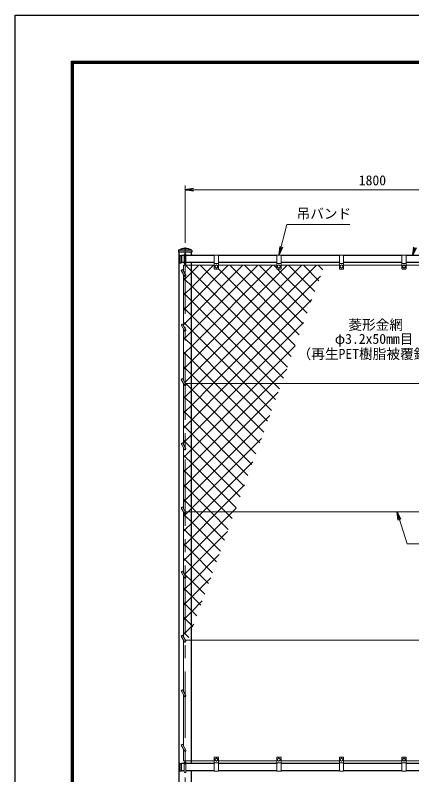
# Model space of a CAD drawing. Units: millimetres, scale not verified. Extents: x -4200 to 4200, y -2970 to 2970.
# Drawn here: x -4200 to -2297, y -671 to 2970 of the extents above; entities that cross this region are included whole.
import ezdxf
from ezdxf.enums import TextEntityAlignment as Align

# ---------------------------------------------------------------- set-up
doc = ezdxf.new("R2010")
doc.units = ezdxf.units.MM
doc.header["$LTSCALE"] = 10
doc.linetypes.add('USER1', pattern=[50.8, 31.75, -6.35, 6.35, -6.35])
for name, color, linetype, lineweight in [('0-0_D-STR1', 1, 'Continuous', 25), ('0-1_D-STR3', 3, 'Continuous', 13), ('0-2_D-BMK', 2, 'USER1', 13), ('0-3_D-STR2', 7, 'Continuous', 13), ('0-4_D-STR-DIM', 7, 'Continuous', 13), ('0-5_0', 7, 'Continuous', 25), ('0-A_D-STR-TXT', 7, 'Continuous', 13), ('0-C_D-TTL', 7, 'Continuous', 25)]:
    doc.layers.add(name, color=color, linetype=linetype, lineweight=lineweight)
doc.styles.add('ＭＳ ゴシック', font='')
doc.styles.get('ＭＳ ゴシック').set_extended_font_data('MS Gothic')

# ---------------------------------------------------------------- blocks, each defined once
blk = doc.blocks.new('_Open')
at = {"layer": '0-5_0'}
blk.add_line((-10, 1.667), (0, 0), dxfattribs=at)
blk.add_lwpolyline([(-10, -1.667), (0, 0), (-10, 0)], dxfattribs=at)

msp = doc.modelspace()

# ---------------------------------------------------------------- linework, layer by layer
at = {"layer": '0-0_D-STR1'}
for p, q in [((-3417.07, 1842.24), (-3417.07, 1834.19)), ((-3352.87, 1834.19), (-3417.07, 1834.19)), ((-3353.21, 1843.19), (-3416.74, 1843.19)), ((-3354.72, 1818.19), (-3354.72, 1834.19)), ((-3352.87, 1842.24), (-3352.87, 1834.19)), ((-3410.31, 1818.69), (-3401.97, 1818.69)), ((-3409.97, 1818.69), (-3409.97, 1783.69)), ((-3401.97, 1818.69), (-3401.97, 1783.69)), ((-3388.97, 1818.19), (-3401.97, 1818.19)), ((-3244.97, 1818.19), (-3380.97, 1818.19)), ((-2944.97, 1818.19), (-3224.97, 1818.19)), ((-2644.97, 1818.19), (-2924.97, 1818.19)), ((-2344.97, 1818.19), (-2624.97, 1818.19)), ((-2044.97, 1818.19), (-2324.97, 1818.19)), ((-3410.31, 1783.69), (-3401.97, 1783.69)), ((-3388.97, 1784.19), (-3401.97, 1784.19)), ((-3244.97, 1784.19), (-3380.97, 1784.19)), ((-3354.72, -617.81), (-3354.72, 1784.19)), ((-2944.97, 1784.19), (-3224.97, 1784.19)), ((-2644.97, 1784.19), (-2924.97, 1784.19)), ((-2344.97, 1784.19), (-2624.97, 1784.19)), ((-2044.97, 1784.19), (-2324.97, 1784.19)), ((-3410.31, -617.31), (-3401.97, -617.31)), ((-3409.97, -652.31), (-3409.97, -617.31)), ((-3401.97, -652.31), (-3401.97, -617.31)), ((-3388.97, -617.81), (-3401.97, -617.81)), ((-3244.97, -617.81), (-3380.97, -617.81)), ((-2944.97, -617.81), (-3224.97, -617.81)), ((-2644.97, -617.81), (-2924.97, -617.81)), ((-2344.97, -617.81), (-2624.97, -617.81)), ((-2044.97, -617.81), (-2324.97, -617.81)), ((-3410.31, -652.31), (-3401.97, -652.31)), ((-3388.97, -651.81), (-3401.97, -651.81)), ((-3244.97, -651.81), (-3380.97, -651.81)), ((-2944.97, -651.81), (-3224.97, -651.81)), ((-2644.97, -651.81), (-2924.97, -651.81)), ((-2344.97, -651.81), (-2624.97, -651.81)), ((-2044.97, -651.81), (-2324.97, -651.81))]:
    msp.add_line(p, q, dxfattribs=at)
msp.add_lwpolyline([(-3415.22, 1834.19), (-3415.22, -986.81), (-3354.72, -986.81), (-3354.72, -651.81)], dxfattribs=at)
for centre, radius, start, end in [((-3415.57, 1842.24), 1.5, 120.85073, 180), ((-3384.97, 1791.02), 61.17, 59.14927, 120.85073), ((-3354.37, 1842.24), 1.5, 0, 59.14927), ((-3379.75, 1801.19), 35.72, 151.52136, 208.47864), ((-3410.31, 1817.69), 1, 90, 147.70173), ((-3410.31, 1784.69), 1, 212.29827, 270), ((-3379.75, -634.81), 35.72, 151.52136, 208.47864), ((-3410.31, -618.31), 1, 90, 147.70173), ((-3410.31, -651.31), 1, 212.29827, 270)]:
    msp.add_arc(centre, radius, start, end, dxfattribs=at)
at = {"layer": '0-1_D-STR3'}
for p, q in [((-3388.97, 1779.19), (-3388.97, 1823.19)), ((-3380.97, 1779.19), (-3380.97, 1823.19)), ((-3244.97, 1820.19), (-3244.97, 1755.19)), ((-3224.97, 1820.19), (-3244.97, 1820.19)), ((-3224.97, 1820.19), (-3224.97, 1755.19)), ((-2944.97, 1820.19), (-2944.97, 1755.19)), ((-2924.97, 1820.19), (-2944.97, 1820.19)), ((-2924.97, 1820.19), (-2924.97, 1755.19)), ((-2644.97, 1820.19), (-2644.97, 1755.19)), ((-2624.97, 1820.19), (-2644.97, 1820.19)), ((-2624.97, 1820.19), (-2624.97, 1755.19)), ((-2344.97, 1820.19), (-2344.97, 1755.19)), ((-2324.97, 1820.19), (-2344.97, 1820.19)), ((-2324.97, 1820.19), (-2324.97, 1755.19)), ((-3404.37, 1746.78), (-3397.44, 1750.78)), ((-3397.44, 1750.78), (-3381.51, 1723.19)), ((-3392.97, 1743.04), (-3392.97, 1771.19)), ((-3392.97, 1771.19), (-3244.97, 1771.19)), ((-3224.97, 1780.19), (-3244.97, 1780.19)), ((-3226.97, 1753.19), (-3242.97, 1753.19)), ((-3241.47, 1768.93), (-3234.97, 1772.69)), ((-3241.47, 1768.93), (-3241.47, 1761.45)), ((-3234.97, 1772.69), (-3228.47, 1768.93)), ((-3228.47, 1768.93), (-3228.47, 1761.45)), ((-3224.97, 1771.19), (-2944.97, 1771.19)), ((-2924.97, 1780.19), (-2944.97, 1780.19)), ((-2926.97, 1753.19), (-2942.97, 1753.19)), ((-2941.47, 1768.93), (-2934.97, 1772.69)), ((-2941.47, 1768.93), (-2941.47, 1761.45)), ((-2934.97, 1772.69), (-2928.47, 1768.93)), ((-2928.47, 1768.93), (-2928.47, 1761.45)), ((-2924.97, 1771.19), (-2644.97, 1771.19)), ((-2624.97, 1780.19), (-2644.97, 1780.19)), ((-2626.97, 1753.19), (-2642.97, 1753.19)), ((-2641.47, 1768.93), (-2634.97, 1772.69)), ((-2641.47, 1768.93), (-2641.47, 1761.45)), ((-2634.97, 1772.69), (-2628.47, 1768.93)), ((-2628.47, 1768.93), (-2628.47, 1761.45)), ((-2624.97, 1771.19), (-2344.97, 1771.19)), ((-2324.97, 1780.19), (-2344.97, 1780.19)), ((-2326.97, 1753.19), (-2342.97, 1753.19)), ((-2341.47, 1768.93), (-2334.97, 1772.69)), ((-2341.47, 1768.93), (-2341.47, 1761.45)), ((-2334.97, 1772.69), (-2328.47, 1768.93)), ((-2328.47, 1768.93), (-2328.47, 1761.45)), ((-2324.97, 1771.19), (-2044.97, 1771.19)), ((-3404.37, 1746.78), (-3388.44, 1719.19)), ((-3392.97, 1481.54), (-3392.97, 1727.04)), ((-3404.37, 1485.28), (-3397.44, 1489.28)), ((-3404.37, 1485.28), (-3388.44, 1457.69)), ((-3397.44, 1489.28), (-3381.51, 1461.69)), ((-3392.97, 1220.04), (-3392.97, 1465.54)), ((-3404.37, 1223.78), (-3397.44, 1227.78)), ((-3404.37, 1223.78), (-3388.44, 1196.19)), ((-3397.44, 1227.78), (-3381.51, 1200.19)), ((-3392.97, 912.54), (-3392.97, 1204.04)), ((-1593.06, 1204.19), (-3383.82, 1204.19)), ((-3404.37, 916.28), (-3397.44, 920.28)), ((-3404.37, 916.28), (-3388.44, 888.69)), ((-3397.44, 920.28), (-3381.51, 892.69)), ((-3392.97, 605.04), (-3392.97, 896.54)), ((-3404.37, 608.78), (-3397.44, 612.78)), ((-3404.37, 608.78), (-3388.44, 581.19)), ((-3397.44, 612.78), (-3381.51, 585.19)), ((-3392.97, 297.54), (-3392.97, 589.04)), ((-1593.06, 589.19), (-3383.82, 589.19)), ((-3404.37, 301.28), (-3397.44, 305.28)), ((-3404.37, 301.28), (-3388.44, 273.69)), ((-3397.44, 305.28), (-3381.51, 277.69)), ((-3392.97, -9.96), (-3392.97, 281.54)), ((-3404.37, -6.22), (-3397.44, -2.22)), ((-3404.37, -6.22), (-3388.44, -33.81)), ((-3397.44, -2.22), (-3381.51, -29.81)), ((-3392.97, -271.46), (-3392.97, -25.96)), ((-1593.06, -25.81), (-3383.82, -25.81)), ((-3404.37, -267.72), (-3397.44, -263.72)), ((-3404.37, -267.72), (-3388.44, -295.31)), ((-3397.44, -263.72), (-3381.51, -291.31)), ((-3392.97, -532.96), (-3392.97, -287.46)), ((-3404.37, -529.22), (-3397.44, -525.22)), ((-3404.37, -529.22), (-3388.44, -556.81)), ((-3397.44, -525.22), (-3381.51, -552.81)), ((-3392.97, -604.81), (-3392.97, -548.96)), ((-3392.97, -604.81), (-3244.97, -604.81)), ((-3388.97, -656.81), (-3388.97, -612.81)), ((-3380.97, -656.81), (-3380.97, -612.81)), ((-3244.97, -653.81), (-3244.97, -588.81)), ((-3224.97, -613.81), (-3244.97, -613.81)), ((-3226.97, -586.81), (-3242.97, -586.81)), ((-3241.47, -602.55), (-3241.47, -595.07)), ((-3241.47, -602.55), (-3234.97, -606.31)), ((-3234.97, -606.31), (-3228.47, -602.55)), ((-3228.47, -602.55), (-3228.47, -595.07)), ((-3224.97, -653.81), (-3224.97, -588.81)), ((-3224.97, -604.81), (-2944.97, -604.81)), ((-2944.97, -653.81), (-2944.97, -588.81)), ((-2924.97, -613.81), (-2944.97, -613.81)), ((-2926.97, -586.81), (-2942.97, -586.81)), ((-2941.47, -602.55), (-2941.47, -595.07)), ((-2941.47, -602.55), (-2934.97, -606.31)), ((-2934.97, -606.31), (-2928.47, -602.55)), ((-2928.47, -602.55), (-2928.47, -595.07)), ((-2924.97, -653.81), (-2924.97, -588.81)), ((-2924.97, -604.81), (-2644.97, -604.81)), ((-2644.97, -653.81), (-2644.97, -588.81)), ((-2624.97, -613.81), (-2644.97, -613.81)), ((-2626.97, -586.81), (-2642.97, -586.81)), ((-2641.47, -602.55), (-2641.47, -595.07)), ((-2641.47, -602.55), (-2634.97, -606.31)), ((-2634.97, -606.31), (-2628.47, -602.55)), ((-2628.47, -602.55), (-2628.47, -595.07)), ((-2624.97, -653.81), (-2624.97, -588.81)), ((-2624.97, -604.81), (-2344.97, -604.81)), ((-2344.97, -653.81), (-2344.97, -588.81)), ((-2324.97, -613.81), (-2344.97, -613.81)), ((-2326.97, -586.81), (-2342.97, -586.81)), ((-2341.47, -602.55), (-2341.47, -595.07)), ((-2341.47, -602.55), (-2334.97, -606.31)), ((-2334.97, -606.31), (-2328.47, -602.55)), ((-2328.47, -602.55), (-2328.47, -595.07)), ((-2324.97, -653.81), (-2324.97, -588.81)), ((-2324.97, -604.81), (-2044.97, -604.81)), ((-3224.97, -653.81), (-3244.97, -653.81)), ((-2924.97, -653.81), (-2944.97, -653.81)), ((-2624.97, -653.81), (-2644.97, -653.81)), ((-2324.97, -653.81), (-2344.97, -653.81))]:
    msp.add_line(p, q, dxfattribs=at)
for points in [[(-3241.47, 1761.45), (-3234.97, 1757.69), (-3228.47, 1761.45)], [(-2941.47, 1761.45), (-2934.97, 1757.69), (-2928.47, 1761.45)], [(-2641.47, 1761.45), (-2634.97, 1757.69), (-2628.47, 1761.45)], [(-2341.47, 1761.45), (-2334.97, 1757.69), (-2328.47, 1761.45)], [(-3241.47, -595.07), (-3234.97, -591.31), (-3228.47, -595.07)], [(-2941.47, -595.07), (-2934.97, -591.31), (-2928.47, -595.07)], [(-2641.47, -595.07), (-2634.97, -591.31), (-2628.47, -595.07)], [(-2341.47, -595.07), (-2334.97, -591.31), (-2328.47, -595.07)]]:
    msp.add_lwpolyline(points, dxfattribs=at)
for centre in [(-3234.97, 1765.19), (-2934.97, 1765.19), (-2634.97, 1765.19), (-2334.97, 1765.19), (-3234.97, -598.81), (-2934.97, -598.81), (-2634.97, -598.81), (-2334.97, -598.81)]:
    msp.add_circle(centre, 6.49, dxfattribs=at)
for centre, radius, start, end in [((-3384.97, 1823.19), 4, 0, 180), ((-3384.97, 1779.19), 4, 180, 0), ((-3242.97, 1755.19), 2, 180, 270), ((-3226.97, 1755.19), 2, 270, 0), ((-2942.97, 1755.19), 2, 180, 270), ((-2926.97, 1755.19), 2, 270, 0), ((-2642.97, 1755.19), 2, 180, 270), ((-2626.97, 1755.19), 2, 270, 0), ((-2342.97, 1755.19), 2, 180, 270), ((-2326.97, 1755.19), 2, 270, 0), ((-3384.97, 1721.19), 4, 210, 30), ((-3384.97, 1459.69), 4, 210, 30), ((-3384.97, 1198.19), 4, 210, 30), ((-3384.97, 890.69), 4, 210, 30), ((-3384.97, 583.19), 4, 210, 30), ((-3384.97, 275.69), 4, 210, 30), ((-3384.97, -31.81), 4, 210, 30), ((-3384.97, -293.31), 4, 210, 30), ((-3384.97, -554.81), 4, 210, 30), ((-3384.97, -612.81), 4, 0, 180), ((-3242.97, -588.81), 2, 90, 180), ((-3226.97, -588.81), 2, 0, 90), ((-2942.97, -588.81), 2, 90, 180), ((-2926.97, -588.81), 2, 0, 90), ((-2642.97, -588.81), 2, 90, 180), ((-2626.97, -588.81), 2, 0, 90), ((-2342.97, -588.81), 2, 90, 180), ((-2326.97, -588.81), 2, 0, 90), ((-3384.97, -656.81), 4, 180, 0)]:
    msp.add_arc(centre, radius, start, end, dxfattribs=at)
at = {"layer": '0-2_D-BMK'}
msp.add_line((-3384.97, -1001.81), (-3384.97, 1858.19), dxfattribs=at)
at = {"layer": '0-3_D-STR2'}
for p, q in [((-3392.97, 1768.62), (-3390.4, 1771.19)), ((-3354.72, 1736.15), (-3319.69, 1771.19)), ((-3354.72, 1665.44), (-3248.98, 1771.19)), ((-3354.72, 1594.73), (-3178.27, 1771.19)), ((-3354.72, 1524.02), (-3107.56, 1771.19)), ((-3354.72, 1453.31), (-3036.85, 1771.19)), ((-3354.72, 1382.6), (-2966.14, 1771.19)), ((-2875.72, 1334.37), (-3312.54, 1771.19)), ((-2856.85, 1386.21), (-3225.11, 1754.47)), ((-2837.98, 1438.05), (-3171.12, 1771.19)), ((-2819.11, 1489.89), (-3100.41, 1771.19)), ((-2800.25, 1541.73), (-3029.7, 1771.19)), ((-2944.97, 1757.17), (-2958.99, 1771.19)), ((-2781.38, 1593.58), (-2940.99, 1753.19)), ((-2762.51, 1645.42), (-2888.28, 1771.19)), ((-2743.64, 1697.26), (-2817.57, 1771.19)), ((-2724.77, 1749.1), (-2746.86, 1771.19)), ((-3384.97, 1705.9), (-3354.72, 1736.15)), ((-3250.3, 1204.19), (-2735.87, 1718.62)), ((-3392.97, 1697.9), (-3384.97, 1705.9)), ((-3384.97, 1631.49), (-3392.97, 1639.49)), ((-3384.97, 1635.19), (-3354.72, 1665.44)), ((-3392.97, 1627.19), (-3384.97, 1635.19)), ((-3354.72, 1601.24), (-3384.97, 1631.49)), ((-3179.58, 1204.19), (-2776.33, 1607.44)), ((-3384.97, 1560.78), (-3392.97, 1568.78)), ((-3384.97, 1564.48), (-3354.72, 1594.73)), ((-2957.67, 1204.19), (-3354.72, 1601.24)), ((-3392.97, 1556.48), (-3384.97, 1564.48)), ((-3354.72, 1530.53), (-3384.97, 1560.78)), ((-3028.38, 1204.19), (-3354.72, 1530.53)), ((-3384.97, 1490.07), (-3392.97, 1498.07)), ((-3392.97, 1485.77), (-3384.97, 1493.77)), ((-3384.97, 1493.77), (-3354.72, 1524.02)), ((-3108.87, 1204.19), (-2816.79, 1496.27)), ((-3354.72, 1459.82), (-3384.97, 1490.07)), ((-3099.1, 1204.19), (-3354.72, 1459.82)), ((-3384.97, 1419.36), (-3392.97, 1427.36)), ((-3392.97, 1415.06), (-3384.97, 1423.06)), ((-3384.97, 1423.06), (-3354.72, 1453.31)), ((-3354.72, 1389.11), (-3384.97, 1419.36)), ((-3169.81, 1204.19), (-3354.72, 1389.11)), ((-3038.16, 1204.19), (-2857.26, 1385.09)), ((-3384.97, 1348.65), (-3392.97, 1356.65)), ((-3392.97, 1344.35), (-3384.97, 1352.35)), ((-3384.97, 1352.35), (-3354.72, 1382.6)), ((-3354.72, 1318.4), (-3384.97, 1348.65)), ((-3240.52, 1204.19), (-3354.72, 1318.4)), ((-3384.97, 1277.93), (-3392.97, 1285.93)), ((-3354.72, 1247.68), (-3384.97, 1277.93)), ((-3311.23, 1204.19), (-3354.72, 1247.68)), ((-2967.45, 1204.19), (-2897.72, 1273.92)), ((-3392.97, 1202.93), (-3392.57, 1203.34)), ((-3354.72, 1099.76), (-3250.3, 1204.19)), ((-3354.72, 1029.05), (-3179.58, 1204.19)), ((-3354.72, 958.34), (-3108.87, 1204.19)), ((-3354.72, 887.63), (-3038.16, 1204.19)), ((-3354.72, 816.92), (-2967.45, 1204.19)), ((-3026.67, 919.63), (-3311.23, 1204.19)), ((-3007.8, 971.47), (-3240.52, 1204.19)), ((-2988.93, 1023.32), (-3169.81, 1204.19)), ((-2970.07, 1075.16), (-3099.1, 1204.19)), ((-2951.2, 1127), (-3028.38, 1204.19)), ((-2932.33, 1178.84), (-2957.67, 1204.19)), ((-3384.97, 1136.51), (-3392.97, 1144.51)), ((-3354.72, 1106.26), (-3384.97, 1136.51)), ((-3354.72, 746.2), (-2938.19, 1162.74)), ((-3384.97, 1069.51), (-3354.72, 1099.76)), ((-3064.41, 815.95), (-3354.72, 1106.26)), ((-3384.97, 1065.8), (-3392.97, 1073.8)), ((-3392.97, 1061.51), (-3384.97, 1069.51)), ((-3354.72, 1035.55), (-3384.97, 1065.8)), ((-3384.97, 998.8), (-3354.72, 1029.05)), ((-3354.72, 675.49), (-2978.65, 1051.57)), ((-3083.28, 764.11), (-3354.72, 1035.55)), ((-3384.97, 995.09), (-3392.97, 1003.09)), ((-3392.97, 990.8), (-3384.97, 998.8)), ((-3354.72, 964.84), (-3384.97, 995.09)), ((-3384.97, 928.09), (-3354.72, 958.34)), ((-3102.15, 712.27), (-3354.72, 964.84)), ((-3384.97, 924.38), (-3392.97, 932.38)), ((-3392.97, 920.09), (-3384.97, 928.09)), ((-3354.72, 894.13), (-3384.97, 924.38)), ((-3384.97, 857.38), (-3354.72, 887.63)), ((-3121.02, 660.42), (-3354.72, 894.13)), ((-3392.97, 849.38), (-3384.97, 857.38)), ((-3384.97, 786.67), (-3354.72, 816.92)), ((-3299.61, 589.19), (-3059.58, 829.22)), ((-3384.97, 782.96), (-3392.97, 790.96)), ((-3392.97, 778.67), (-3384.97, 786.67)), ((-3354.72, 752.71), (-3384.97, 782.96)), ((-3384.97, 715.95), (-3354.72, 746.2)), ((-3191.2, 589.19), (-3354.72, 752.71)), ((-3384.97, 712.25), (-3392.97, 720.25)), ((-3392.97, 707.95), (-3384.97, 715.95)), ((-3354.72, 682), (-3384.97, 712.25)), ((-3228.9, 589.19), (-3100.05, 718.04)), ((-3384.97, 645.24), (-3354.72, 675.49)), ((-3261.91, 589.19), (-3354.72, 682)), ((-3384.97, 641.54), (-3392.97, 649.54)), ((-3392.97, 637.24), (-3384.97, 645.24)), ((-3354.72, 611.29), (-3384.97, 641.54)), ((-3332.62, 589.19), (-3354.72, 611.29)), ((-3354.72, 534.07), (-3299.61, 589.19)), ((-3354.72, 463.36), (-3228.9, 589.19)), ((-3354.72, 392.65), (-3158.19, 589.19)), ((-3196.49, 453.06), (-3332.62, 589.19)), ((-3177.62, 504.9), (-3261.91, 589.19)), ((-3158.75, 556.74), (-3191.2, 589.19)), ((-3158.19, 589.19), (-3140.51, 606.87)), ((-3384.97, 570.83), (-3392.97, 578.83)), ((-3354.72, 540.58), (-3384.97, 570.83)), ((-3384.97, 503.82), (-3354.72, 534.07)), ((-3215.36, 401.21), (-3354.72, 540.58)), ((-3384.97, 500.12), (-3392.97, 508.12)), ((-3392.97, 495.82), (-3384.97, 503.82)), ((-3354.72, 469.87), (-3384.97, 500.12)), ((-3384.97, 429.41), (-3392.97, 437.41)), ((-3384.97, 433.11), (-3354.72, 463.36)), ((-3234.23, 349.37), (-3354.72, 469.87)), ((-3392.97, 425.11), (-3384.97, 433.11)), ((-3354.72, 399.16), (-3384.97, 429.41)), ((-3384.97, 358.7), (-3392.97, 366.7)), ((-3384.97, 362.4), (-3354.72, 392.65)), ((-3253.1, 297.53), (-3354.72, 399.16)), ((-3354.72, 251.23), (-3221.44, 384.52)), ((-3392.97, 354.4), (-3384.97, 362.4)), ((-3354.72, 328.45), (-3384.97, 358.7)), ((-3271.97, 245.69), (-3354.72, 328.45)), ((-3354.72, 180.52), (-3261.9, 273.34)), ((-3384.97, 217.27), (-3392.97, 225.27)), ((-3392.97, 212.98), (-3384.97, 220.98)), ((-3384.97, 220.98), (-3354.72, 251.23)), ((-3354.72, 187.02), (-3384.97, 217.27)), ((-3309.71, 142.01), (-3354.72, 187.02)), ((-3384.97, 146.56), (-3392.97, 154.56)), ((-3392.97, 142.27), (-3384.97, 150.27)), ((-3384.97, 150.27), (-3354.72, 180.52)), ((-3354.72, 116.31), (-3384.97, 146.56)), ((-3354.72, 109.81), (-3302.37, 162.17)), ((-3384.97, 79.56), (-3354.72, 109.81)), ((-3328.57, 90.16), (-3354.72, 116.31)), ((-3384.97, 75.85), (-3392.97, 83.85)), ((-3392.97, 71.56), (-3384.97, 79.56)), ((-3354.72, 45.6), (-3384.97, 75.85)), ((-3384.97, 8.85), (-3354.72, 39.1)), ((-3354.72, 39.1), (-3342.83, 50.99)), ((-3347.44, 38.32), (-3354.72, 45.6)), ((-3392.97, 0.85), (-3384.97, 8.85))]:
    msp.add_line(p, q, dxfattribs=at)
for points in [[(-3392.97, 1273.64), (-3384.97, 1281.64), (-3354.72, 1311.89), (-2895.43, 1771.19)], [(-3392.97, 1132.22), (-3384.97, 1140.22), (-3354.72, 1170.47), (-3321.01, 1204.19), (-2754.01, 1771.19)], [(-3386.71, 1209.19), (-3384.97, 1210.93), (-3354.72, 1241.18), (-2824.72, 1771.19)], [(-2894.59, 1282.53), (-3354.72, 1742.66), (-3383.25, 1771.19)], [(-2913.46, 1230.68), (-3354.72, 1671.95), (-3384.97, 1702.2), (-3392.97, 1710.2)], [(-3045.54, 867.79), (-3354.72, 1176.97), (-3381.94, 1204.19), (-3384.97, 1207.22), (-3386.39, 1208.64)], [(-3392.97, 566.53), (-3384.97, 574.53), (-3370.32, 589.19), (-3354.72, 604.78), (-3019.12, 940.39)], [(-3139.89, 608.58), (-3354.72, 823.42), (-3384.97, 853.67), (-3392.97, 861.67)], [(-3387.9, 288.76), (-3384.97, 291.69), (-3354.72, 321.94), (-3180.97, 495.69)], [(-3290.84, 193.85), (-3354.72, 257.74), (-3384.97, 287.99), (-3390.85, 293.86)], [(-3366.31, -13.52), (-3384.97, 5.14), (-3392.97, 13.14)]]:
    msp.add_lwpolyline(points, dxfattribs=at)
at = {"layer": '0-4_D-STR-DIM'}
for p, q in [((-3384.97, 1878.19), (-3384.97, 2153.19)), ((-3344.97, 2133.19), (-1624.97, 2133.19))]:
    msp.add_line(p, q, dxfattribs=at)
at = {"layer": '0-A_D-STR-TXT'}
for points in [[(-2594.54, 1966.44), (-2896.99, 1966.44), (-2934.47, 1822.12)], [(-2008.02, 435.56), (-2319.35, 435.56), (-2367.45, 587.28)]]:
    msp.add_lwpolyline(points, dxfattribs=at)
at = {"layer": '0-C_D-TTL', "color": 2}
msp.add_lwpolyline([(-4200, 2970), (4200, 2970), (4200, -2970), (-4200, -2970)], close=True, dxfattribs=at)
at = {"layer": '0-C_D-TTL'}
for points in [[(-3930, 2750), (3930, 2750), (3930, -2750), (-3930, -2750)], [(-3927.5, 2747.5), (3927.5, 2747.5), (3927.5, -2747.5), (-3927.5, -2747.5)], [(-3925, 2745), (3925, 2745), (3925, -2745), (-3925, -2745)], [(-3922.5, 2742.5), (3922.5, 2742.5), (3922.5, -2742.5), (-3922.5, -2742.5)], [(-3920, 2740), (3920, 2740), (3920, -2740), (-3920, -2740)]]:
    msp.add_lwpolyline(points, close=True, dxfattribs=at)

# ---------------------------------------------------------------- block references
at = {"layer": '0-4_D-STR-DIM', "xscale": 4, "yscale": 4, "rotation": 180}
msp.add_blockref('_Open', (-3384.97, 2133.19), dxfattribs=at)
at = {"layer": '0-A_D-STR-TXT', "xscale": 4, "yscale": 4}
for p, rotation in [((-2934.97, 1820.19), 255.43959), ((-2294.97, 1818.19), 251.80943), ((-2368.05, 589.19), 107.58773)]:
    msp.add_blockref('_Open', p, dxfattribs=dict(at, rotation=rotation))

# ---------------------------------------------------------------- texts
at = {"layer": '0-4_D-STR-DIM', "style": 'ＭＳ ゴシック'}
msp.add_text('1800', height=48.09, dxfattribs=at).set_placement((-2551.87, 2139.94), align=Align.BOTTOM_LEFT)
at = {"layer": '0-A_D-STR-TXT', "style": 'ＭＳ ゴシック'}
for s, p in [('吊バンド', (-2850.38, 1980.3)), ('菱形金網', (-2602, 1447.7)), ('φ3.2x50mm目', (-2666.98, 1380.11)), ('（再生PET樹脂被覆鉄線）', (-2845.66, 1307.95))]:
    msp.add_text(s, height=48.09, dxfattribs=at).set_placement(p, align=Align.BOTTOM_LEFT)

doc.saveas('drawing.dxf')
